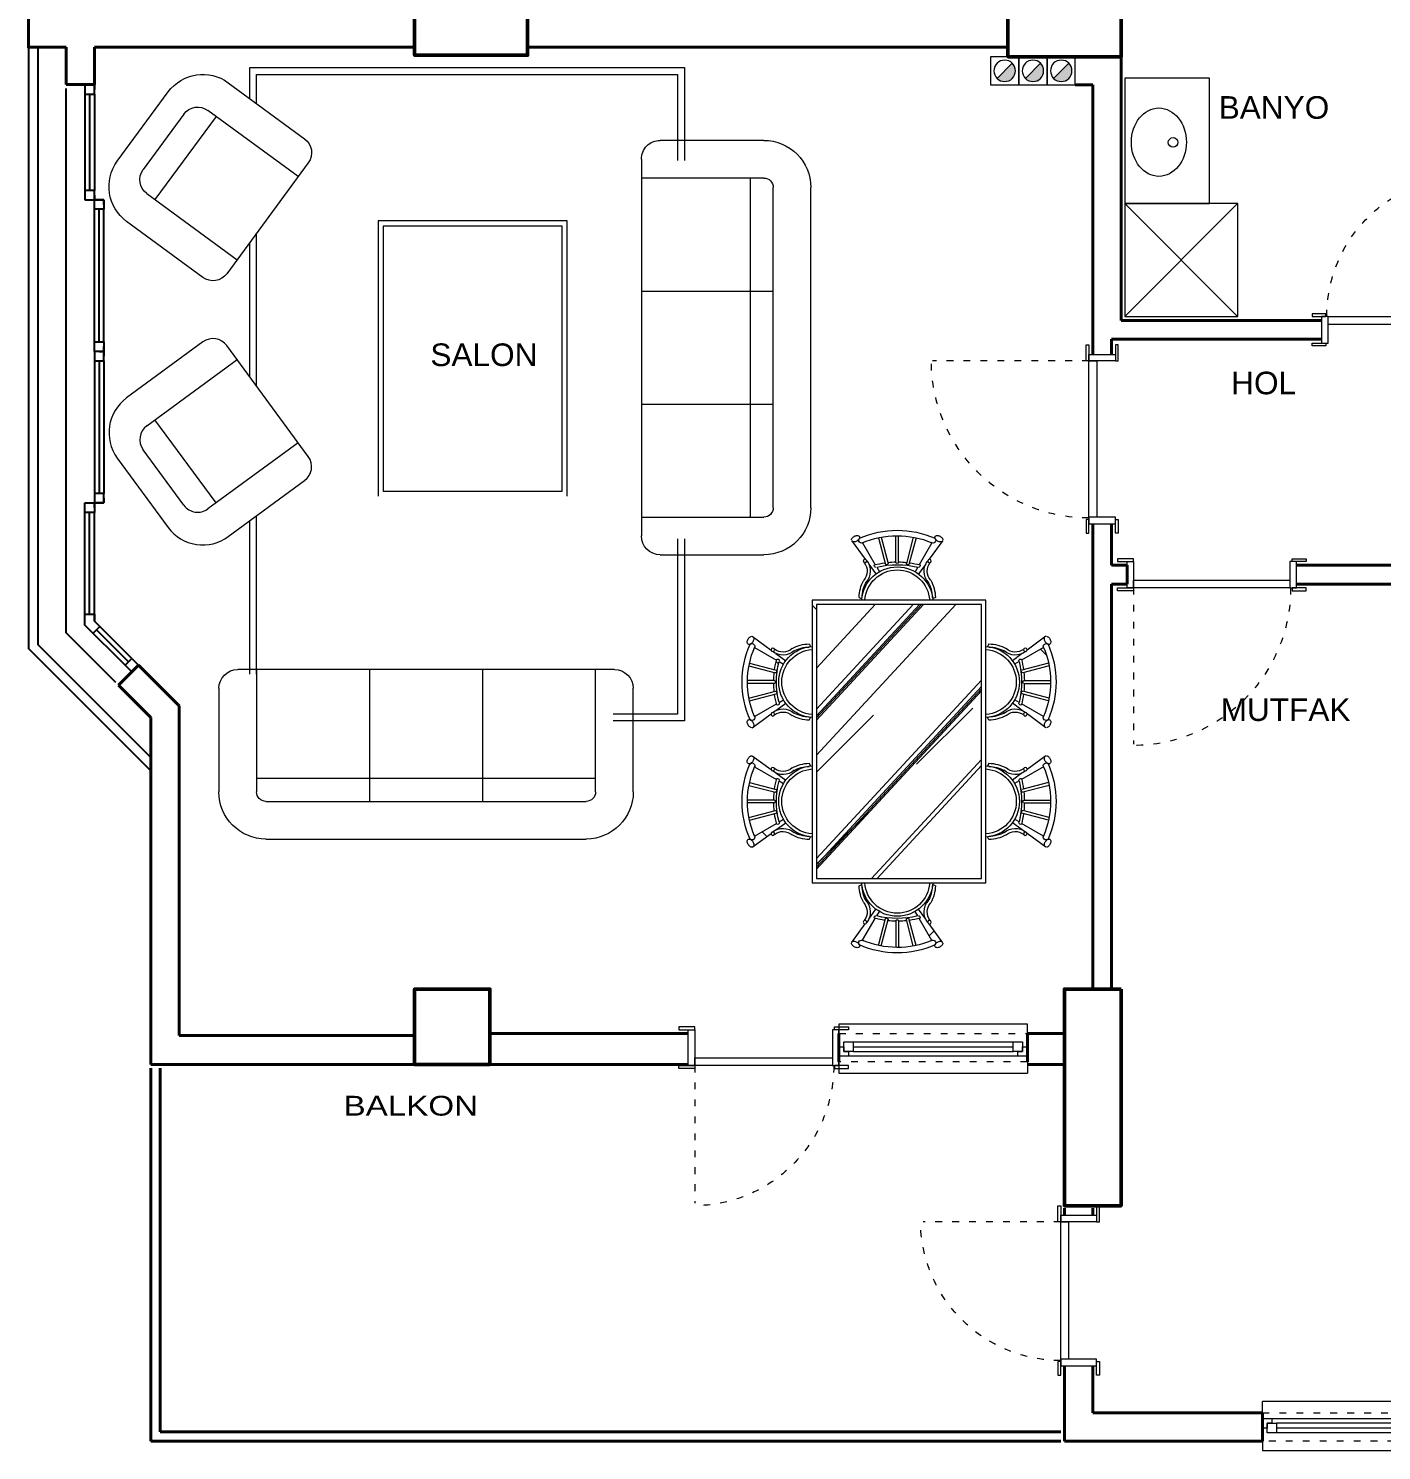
# Model space of a CAD drawing. Header units: millimetres. Extents: x 23 to 3134, y 30 to 1541.
# Drawn here: x 23 to 741, y 30 to 785 of the extents above; entities that cross this region are included whole.
import ezdxf

# ---------------------------------------------------------------- set-up
doc = ezdxf.new("R2010")
doc.units = ezdxf.units.MM
doc.linetypes.add('ACAD_ISO03W100', pattern=[30, 12, -18])
for name, color, linetype, lineweight in [('duvar_40', 255, 'Continuous', 40), ('forniture', 250, 'Continuous', 9), ('gri', 252, 'Continuous', 25), ('KAPI-PEN', 155, 'Continuous', 18), ('M_ÖLÇÜ_İÇ', 46, 'Continuous', 18), ('TABLE4', 3, 'Continuous', 50), ('TEF', 253, 'Continuous', 18), ('yazı', 253, 'Continuous', 20)]:
    doc.layers.add(name, color=color, linetype=linetype, lineweight=lineweight)
doc.layers.add('FİTİL', color=1, linetype='Continuous')
doc.layers.add('PENCERE', color=1, linetype='Continuous')
doc.styles.add('MAHAL', font='Arial')

# ---------------------------------------------------------------- blocks, each defined once
blk = doc.blocks.new('b6')
at = {"layer": 'PENCERE', "color": 134, "linetype": 'Continuous'}
for p, q in [((42.846659, 463.680813), (42.846659, 752.688252)), ((52.846659, 754.688252), (52.846659, 749.688252)), ((57.846659, 754.688252), (52.846659, 754.688252)), ((52.846659, 749.688252), (57.846659, 749.688252)), ((52.846659, 749.688252), (52.846659, 698.592168)), ((55.346659, 749.688252), (55.346659, 698.592168)), ((57.846659, 754.688252), (57.846659, 752.188252)), ((57.846659, 749.688252), (57.846659, 754.688252)), ((57.846659, 749.688252), (57.846659, 698.592168)), ((57.846659, 698.592168), (52.846659, 698.592168)), ((52.846659, 698.592168), (52.846659, 693.592168)), ((57.846659, 693.592168), (57.846659, 698.592168)), ((57.846659, 696.092168), (57.846659, 693.592168)), ((52.846659, 693.592168), (57.846659, 693.592168)), ((57.846659, 688.592168), (57.846659, 693.592168)), ((57.846659, 693.592168), (62.846659, 693.592168)), ((62.846659, 693.592168), (57.846659, 693.592168)), ((57.846659, 618.117143), (57.846659, 688.592168)), ((62.846659, 688.592168), (57.846659, 688.592168)), ((60.346659, 693.592168), (62.846659, 693.592168)), ((60.346659, 618.117143), (60.346659, 688.592168)), ((62.846659, 691.092168), (62.846659, 693.592168)), ((62.846659, 693.592168), (62.846659, 688.592168)), ((62.846659, 618.117143), (62.846659, 688.592168)), ((57.846659, 613.117143), (57.846659, 618.117143)), ((57.846659, 618.117143), (62.846659, 618.117143)), ((62.846659, 613.117143), (57.846659, 613.117143)), ((57.846659, 613.117143), (57.846659, 608.117143)), ((62.846659, 613.117143), (57.846659, 613.117143)), ((60.346659, 613.117143), (62.846659, 613.117143)), ((60.346659, 613.117143), (62.846659, 613.117143)), ((62.846659, 618.117143), (62.846659, 613.117143)), ((62.846659, 613.117143), (62.846659, 615.617143)), ((62.846659, 613.117143), (62.846659, 610.617143)), ((62.846659, 608.117143), (62.846659, 613.117143)), ((57.846659, 608.117143), (62.846659, 608.117143)), ((57.846659, 608.117143), (57.846659, 537.642118)), ((60.346659, 608.117143), (60.346659, 537.642118)), ((62.846659, 608.117143), (62.846659, 537.642118)), ((62.846659, 537.642118), (57.846659, 537.642118)), ((57.846659, 537.642118), (57.846659, 532.642118)), ((62.846659, 532.642118), (62.846659, 537.642118)), ((52.846659, 527.642118), (52.846659, 532.642118)), ((52.846659, 532.642118), (57.846659, 532.642118)), ((52.846659, 532.642118), (57.846659, 532.642118)), ((57.846659, 530.142118), (57.846659, 532.642118)), ((57.846659, 532.642118), (57.846659, 527.642118)), ((57.846659, 532.642118), (62.846659, 532.642118)), ((62.846659, 532.642118), (57.846659, 532.642118)), ((60.346659, 532.642118), (62.846659, 532.642118)), ((62.846659, 535.142118), (62.846659, 532.642118)), ((52.846659, 467.822949), (52.846659, 527.642118)), ((57.846659, 527.642118), (52.846659, 527.642118)), ((55.346659, 473.646024), (55.346659, 527.642118)), ((57.846659, 469.894017), (57.846659, 527.642118)), ((52.846659, 469.894017), (52.846659, 473.646024)), ((52.846659, 473.646024), (57.846659, 473.646024)), ((52.846659, 469.894017), (52.846659, 473.646024)), ((52.846659, 473.646024), (57.846659, 473.646024)), ((57.846659, 473.646024), (57.846659, 469.894017)), ((57.846659, 473.646024), (57.846659, 469.894017)), ((77.754204, 449.986471), (57.846659, 469.894017)), ((69.268923, 437.258549), (42.846659, 463.680813)), ((74.21867, 446.450938), (52.846659, 467.822949)), ((60.761342, 466.979334), (57.225808, 463.4438)), ((75.986437, 448.218705), (58.993575, 465.211567)), ((74.21867, 446.450938), (77.754204, 449.986471)), ((74.21867, 446.450938), (77.754204, 449.986471)), ((77.754204, 442.915404), (74.21867, 446.450938)), ((77.754204, 449.986471), (81.289738, 446.450938)), ((77.754204, 449.986471), (81.289738, 446.450938)), ((81.289738, 446.450938), (77.754204, 442.915404)), ((81.289738, 446.450938), (79.521971, 448.218705)), ((81.289738, 446.450938), (79.521971, 448.218705))]:
    blk.add_line(p, q, dxfattribs=at)
at = {"layer": 'PENCERE', "color": 134, "linetype": 'Continuous', "flags": 128}
for points in [[(22.846659, 774.552611), (22.846659, 455.396542), (87.846659, 390.396542)], [(27.846659, 774.552611), (27.846659, 457.46761), (87.846659, 397.46761)]]:
    blk.add_lwpolyline(points, dxfattribs=at)
blk = doc.blocks.new('87689')
at = {"layer": 'TEF'}
for p, q in [((-21.213224, 21.274266), (38.614619, -38.725734)), ((38.614619, 21.274266), (-21.213224, -38.725734))]:
    blk.add_line(p, q, dxfattribs=at)
at = {"layer": 'TEF', "flags": 128}
blk.add_lwpolyline([(38.614619, -38.725734), (-21.385381, -38.725734), (-21.385381, 21.274266), (38.614619, 21.274266)], close=True, dxfattribs=at)
blk = doc.blocks.new('*U14')
at = {"layer": 'duvar_40', "ltscale": 0.2}
for p, q in [((0, 15), (0, 0)), ((100, 15), (100, 0)), ((0, 0), (0, 0))]:
    blk.add_line(p, q, dxfattribs=at)
at = {"layer": 'PENCERE', "color": 134, "linetype": 'Continuous', "lineweight": 18}
for p, q in [((0, 15), (0, 21.00857)), ((0, 21.00857), (100, 21.00857)), ((100, 15), (100, 21.00857)), ((5, 11.970625), (0, 11.970625)), ((2.5, 6.970625), (2.5, 9.470625)), ((2.5, 9.470625), (5, 9.470625)), ((7.5, 9.470625), (2.5, 9.470625)), ((2.5, 9.470625), (2.5, 4.470625)), ((5, 9.470625), (5, 11.970625)), ((95, 11.970625), (5, 11.970625)), ((7.5, 4.470625), (7.5, 9.470625)), ((7.5, 9.470625), (92.5, 9.470625)), ((97.5, 9.470625), (92.5, 9.470625)), ((92.5, 9.470625), (92.5, 4.470625)), ((100, 11.970625), (95, 11.970625)), ((95, 11.970625), (95, 9.470625)), ((95, 9.470625), (97.5, 9.470625)), ((97.5, 9.470625), (97.5, 6.970625)), ((97.5, 4.470625), (97.5, 9.470625)), ((0, 6.970625), (2.5, 6.970625)), ((0, -5), (0, 0)), ((2.5, 4.470625), (7.5, 4.470625)), ((7.5, 6.970625), (92.5, 6.970625)), ((7.5, 4.470625), (92.5, 4.470625)), ((92.5, 4.470625), (97.5, 4.470625)), ((97.5, 6.970625), (100, 6.970625)), ((100, 0), (100, -5)), ((100, -5), (0, -5))]:
    blk.add_line(p, q, dxfattribs=at)
at = {"layer": 'PENCERE', "color": 134, "linetype": 'ACAD_ISO03W100', "lineweight": 18, "ltscale": 0.3}
for p, q in [((100, 15), (0, 15)), ((0, 0), (100, 0))]:
    blk.add_line(p, q, dxfattribs=at)
blk = doc.blocks.new('*U13')
at = {"layer": 'duvar_40', "ltscale": 0.2}
for p, q in [((0, 15), (0, 0)), ((160, 15), (160, 0)), ((0, 0), (0, 0))]:
    blk.add_line(p, q, dxfattribs=at)
at = {"layer": 'PENCERE', "color": 134, "linetype": 'Continuous', "lineweight": 18}
for p, q in [((0, 15), (0, 21.00857)), ((0, 21.00857), (160, 21.00857)), ((160, 15), (160, 21.00857)), ((5, 11.970625), (0, 11.970625)), ((2.5, 6.970625), (2.5, 9.470625)), ((2.5, 9.470625), (5, 9.470625)), ((7.5, 9.470625), (2.5, 9.470625)), ((2.5, 9.470625), (2.5, 4.470625)), ((5, 9.470625), (5, 11.970625)), ((155, 11.970625), (5, 11.970625)), ((7.5, 4.470625), (7.5, 9.470625)), ((7.5, 9.470625), (152.5, 9.470625)), ((157.5, 9.470625), (152.5, 9.470625)), ((152.5, 9.470625), (152.5, 4.470625)), ((160, 11.970625), (155, 11.970625)), ((155, 11.970625), (155, 9.470625)), ((155, 9.470625), (157.5, 9.470625)), ((157.5, 9.470625), (157.5, 6.970625)), ((157.5, 4.470625), (157.5, 9.470625)), ((0, 6.970625), (2.5, 6.970625)), ((0, -5), (0, 0)), ((2.5, 4.470625), (7.5, 4.470625)), ((7.5, 6.970625), (152.5, 6.970625)), ((7.5, 4.470625), (152.5, 4.470625)), ((152.5, 4.470625), (157.5, 4.470625)), ((157.5, 6.970625), (160, 6.970625)), ((160, 0), (160, -5)), ((160, -5), (0, -5))]:
    blk.add_line(p, q, dxfattribs=at)
at = {"layer": 'PENCERE', "color": 134, "linetype": 'ACAD_ISO03W100', "lineweight": 18, "ltscale": 0.3}
for p, q in [((160, 15), (0, 15)), ((0, 0), (160, 0))]:
    blk.add_line(p, q, dxfattribs=at)
blk = doc.blocks.new('*U11')
at = {"linetype": 'ACAD_ISO03W100', "ltscale": 0.3}
blk.add_line((0, 0), (0.000003, 72.999973), dxfattribs=at)
at = {"flags": 128}
for points in [[(-8.500012, 0), (0, 0), (0, 1.500006), (-8.500012, 1.500006)], [(0, 0), (-3.500013, 0), (-3.500014, -13.999996), (-0.000001, -13.999996)], [(0, -4.100016), (72.999973, -4.100019), (72.999973, -0.000004), (0, 0)], [(81.499989, -0.000004), (74.199978, -0.000004), (74.199978, 1.500002), (81.499989, 1.500002)], [(72.999973, -0.000004), (76.499987, -0.000004), (76.499989, -14.000004), (72.999972, -14)], [(-8.500013, -13.999996), (-0.000001, -13.999996), (-0.000001, -15.500002), (-8.500013, -15.500002)], [(81.499988, -14), (74.199977, -14), (74.199977, -15.500006), (81.499988, -15.500006)]]:
    blk.add_lwpolyline(points, close=True, dxfattribs=at)
at = {"linetype": 'ACAD_ISO03W100', "ltscale": 0.3}
blk.add_arc((-0.700003, 0), 74.399979, 0, 90, dxfattribs=at)
blk = doc.blocks.new('*U6')
at = {"linetype": 'ACAD_ISO03W100', "ltscale": 0.3}
blk.add_line((0, 0), (0.000002, 82.999973), dxfattribs=at)
at = {"flags": 128}
for points in [[(-8.500012, 0), (0, 0), (0, 1.500006), (-8.500012, 1.500006)], [(0, 0), (-3.500013, 0), (-3.500014, -13.999996), (-0.000001, -13.999996)], [(0, -4.100016), (82.999973, -4.100017), (82.999973, -0.000002), (0, 0)], [(91.499989, -0.000002), (84.199978, -0.000002), (84.199978, 1.500004), (91.499989, 1.500004)], [(82.999973, -0.000002), (86.499987, -0.000002), (86.499989, -14.000002), (82.999972, -13.999998)], [(-8.500013, -13.999996), (-0.000001, -13.999996), (-0.000001, -15.500002), (-8.500013, -15.500002)], [(91.499988, -13.999998), (84.199977, -13.999998), (84.199977, -15.500004), (91.499988, -15.500004)]]:
    blk.add_lwpolyline(points, close=True, dxfattribs=at)
at = {"linetype": 'ACAD_ISO03W100', "ltscale": 0.3}
blk.add_arc((-0.350001, 0), 83.699976, 0, 90, dxfattribs=at)
blk = doc.blocks.new('*U8')
at = {"linetype": 'ACAD_ISO03W100', "ltscale": 0.3}
blk.add_line((0, 0), (0.000003, 72.999973), dxfattribs=at)
at = {"flags": 128}
for points in [[(-8.500012, 0), (0, 0), (0, 1.500006), (-8.500012, 1.500006)], [(0, 0), (-3.500013, 0), (-3.500015, -18.999999), (-0.000001, -18.999999)], [(0, -4.100016), (72.999973, -4.100019), (72.999973, -0.000004), (0, 0)], [(81.499989, -0.000004), (74.199978, -0.000004), (74.199978, 1.500002), (81.499989, 1.500002)], [(72.999973, -0.000004), (76.499987, -0.000004), (76.499989, -19.000007), (72.999972, -19.000003)], [(-8.500014, -18.999999), (-0.000001, -18.999999), (-0.000001, -20.500005), (-8.500014, -20.500005)], [(81.499988, -19.000003), (74.199977, -19.000003), (74.199977, -20.500009), (81.499988, -20.500009)]]:
    blk.add_lwpolyline(points, close=True, dxfattribs=at)
at = {"linetype": 'ACAD_ISO03W100', "ltscale": 0.3}
blk.add_arc((-0.700003, 0), 74.399979, 0, 90, dxfattribs=at)
blk = doc.blocks.new('baca')
at = {"layer": 'gri'}
blk.add_hatch(color=256, dxfattribs=at).paths.add_polyline_path([(-4.01, 4.01), (4.01, -4.01), (4.59, -3.34), (5.06, -2.58), (5.4, -1.75), (5.61, -0.89), (5.68, 0), (5.61, 0.89), (5.4, 1.75), (5.06, 2.58), (4.59, 3.34), (4.01, 4.01), (3.34, 4.59), (2.58, 5.06), (1.75, 5.4), (0.89, 5.61), (0, 5.68), (-0.89, 5.61), (-1.75, 5.4), (-2.58, 5.06), (-3.34, 4.59)])
at = {"layer": 'TEF'}
blk.add_line((4.01, -4.01), (-4.01, 4.01), dxfattribs=at)
at = {"layer": 'TEF', "flags": 128}
blk.add_lwpolyline([(-7.5, 7.5), (7.5, 7.5), (7.5, -7.5), (-7.5, -7.5)], close=True, dxfattribs=at)
at = {"layer": 'TEF'}
blk.add_circle((0, 0), 5.68, dxfattribs=at)
blk = doc.blocks.new('BT567')
at = {"layer": 'forniture'}
for p, q in [((-62.902457, 85.089326), (-55.59539, 75.04553)), ((-57.004323, 83.76947), (-50.281483, 72.15729)), ((-48.619648, 86.479991), (-44.890595, 72.259027)), ((-47.165702, 86.771866), (-43.497136, 72.781574)), ((-39.379575, 73.221161), (-39.379575, 87.545563)), ((-37.899144, 73.221161), (-37.899144, 87.545563)), ((-30.113016, 86.771866), (-33.781582, 72.781574)), ((-28.65907, 86.479991), (-32.388123, 72.259027)), ((-20.252503, 83.807283), (-26.997236, 72.15729)), ((-14.376261, 85.089326), (-21.683328, 75.04553)), ((-18.658989, 86.559716), (-18.799868, 86.31638)), ((0.498664, 85.089326), (7.80573, 75.04553)), ((6.396797, 83.76947), (13.119638, 72.15729)), ((14.781473, 86.479991), (18.510526, 72.259027)), ((16.235419, 86.771866), (19.903984, 72.781574)), ((24.021546, 73.221161), (24.021546, 87.545563)), ((25.501977, 73.221161), (25.501977, 87.545563)), ((33.288105, 86.771866), (29.619539, 72.781574)), ((34.742051, 86.479991), (31.012998, 72.259027)), ((43.148618, 83.807283), (36.403885, 72.15729)), ((49.02486, 85.089326), (41.717793, 75.04553)), ((44.742132, 86.559716), (44.601253, 86.31638)), ((40.854195, 79.844189), (43.374987, 77.323397)), ((-53.755491, 72.516529), (-49.928778, 67.256591)), ((-49.549073, 72.340364), (-48.314607, 71.105899)), ((-49.510494, 70.825582), (-48.130235, 68.441498)), ((-27.768225, 70.825582), (-29.148483, 68.441498)), ((-23.523228, 72.516529), (-27.34994, 67.256591)), ((9.64563, 72.516529), (13.472343, 67.256591)), ((13.890627, 70.825582), (15.270886, 68.441498)), ((30.299373, 72.053995), (30.08715, 71.841772)), ((31.40646, 73.161082), (31.193763, 72.948384)), ((35.632896, 70.825582), (34.252637, 68.441498)), ((39.877893, 72.516529), (36.051181, 67.256591)), ((-82.0187, -39.053104), (-82.0187, 53.254589)), ((-82.0187, 53.254589), (67.9813, 53.254589)), ((-79.416844, 53.254589), (-77.109152, 50.946896)), ((-58.87211, 54.796512), (-57.447348, 54.102397)), ((-18.406609, 54.796512), (-19.83137, 54.102397)), ((4.529011, 54.796512), (5.953773, 54.102397)), ((44.994512, 54.796512), (43.569751, 54.102397)), ((67.9813, 53.254589), (67.9813, -39.053104)), ((0.253288, 50.946896), (-79.711008, -23.108801)), ((-18.420225, 50.946896), (-79.711008, -5.815083)), ((-19.574071, 50.946896), (-79.711008, -4.746495)), ((-24.189455, 50.946896), (-79.711008, -0.472143)), ((-20.727917, 50.946896), (-79.711008, -3.677907)), ((-45.987949, 50.946896), (-79.711008, 19.715649)), ((-79.711008, -36.745411), (-79.711008, 50.946896)), ((-79.711008, 50.946896), (65.673608, 50.946896)), ((55.011738, 50.946896), (-39.677175, -36.745411)), ((58.473277, 50.946896), (-36.215637, -36.745411)), ((59.627123, 50.946896), (-35.061791, -36.745411)), ((60.780969, 50.946896), (-33.907945, -36.745411)), ((9.192275, 50.946896), (-21.027854, 20.726768)), ((58.145821, 50.946896), (30.442894, 23.243969)), ((65.673608, 50.946896), (65.673608, -36.745411)), ((-113.853437, 32.337642), (-103.809641, 25.030575)), ((99.816038, 32.337642), (89.772242, 25.030575)), ((-112.533581, 26.439508), (-100.921401, 19.716667)), ((-101.280641, 23.190676), (-96.020703, 19.363963)), ((-83.560623, 28.307295), (-82.866509, 26.882533)), ((69.523223, 28.307295), (68.829109, 26.882533)), ((87.243241, 23.190676), (81.983303, 19.363963)), ((98.496181, 26.439508), (86.884001, 19.716667)), ((-115.535978, 16.600887), (-101.545685, 12.932321)), ((-115.244102, 18.054833), (-101.023138, 14.32578)), ((-99.589693, 18.945679), (-97.20561, 17.56542)), ((65.673608, 21.697591), (2.567681, -36.745411)), ((65.673608, 18.78902), (5.708314, -36.745411)), ((85.552293, 18.945679), (83.16821, 17.56542)), ((101.206702, 18.054833), (86.985738, 14.32578)), ((101.498578, 16.600887), (87.508286, 12.932321)), ((-101.985272, 8.814759), (-116.309674, 8.814759)), ((87.947872, 8.814759), (102.272274, 8.814759)), ((-101.985272, 7.334329), (-116.309674, 7.334329)), ((-115.535978, -0.451799), (-101.545685, 3.216767)), ((-115.244102, -1.905745), (-101.023138, 1.823308)), ((101.206702, -1.905745), (86.985738, 1.823308)), ((101.498578, -0.451799), (87.508286, 3.216767)), ((87.947872, 7.334329), (102.272274, 7.334329)), ((-112.571394, -10.312312), (-100.921401, -3.567579)), ((-101.280641, -7.041587), (-96.020703, -3.214875)), ((-99.589693, -2.79659), (-97.20561, -1.416332)), ((5.023257, -2.175667), (-24.812251, -32.011175)), ((87.243241, -7.041587), (81.983303, -3.214875)), ((85.552293, -2.79659), (83.16821, -1.416332)), ((98.533994, -10.312312), (86.884001, -3.567579)), ((-115.323827, -11.905826), (-115.080491, -11.764947)), ((-113.853437, -16.188554), (-103.809641, -8.881487)), ((-83.560623, -12.158206), (-82.866509, -10.733445)), ((69.523223, -12.158206), (68.829109, -10.733445)), ((99.816038, -16.188554), (89.772242, -8.881487)), ((96.165145, -8.940873), (93.507242, -11.598776)), ((101.286427, -11.905826), (101.043091, -11.764947)), ((65.673608, -36.745411), (-79.711008, -36.745411)), ((67.9813, -39.053104), (-82.0187, -39.053104)), ((-58.87211, -40.595027), (-57.447348, -39.900912)), ((-18.406609, -40.595027), (-19.83137, -39.900912)), ((4.529011, -40.595027), (5.953773, -39.900912)), ((44.994512, -40.595027), (43.569751, -39.900912)), ((-57.004323, -69.567984), (-50.281483, -57.955805)), ((-53.755491, -58.315044), (-49.928778, -53.055106)), ((-49.510494, -56.624096), (-48.130235, -54.240013)), ((-48.619648, -72.278506), (-44.890595, -58.057542)), ((-47.165702, -72.570381), (-43.497136, -58.580089)), ((-39.379575, -59.019676), (-39.379575, -73.344078)), ((-37.899144, -59.019676), (-37.899144, -73.344078)), ((-30.113016, -72.570381), (-33.781582, -58.580089)), ((-28.65907, -72.278506), (-32.388123, -58.057542)), ((-27.768225, -56.624096), (-29.148483, -54.240013)), ((-23.523228, -58.315044), (-27.34994, -53.055106)), ((-20.252503, -69.605797), (-26.997236, -57.955805)), ((6.396797, -69.567984), (13.119638, -57.955805)), ((9.64563, -58.315044), (13.472343, -53.055106)), ((13.890627, -56.624096), (15.270886, -54.240013)), ((14.781473, -72.278506), (18.510526, -58.057542)), ((16.235419, -72.570381), (19.903984, -58.580089)), ((24.021546, -59.019676), (24.021546, -73.344078)), ((25.501977, -59.019676), (25.501977, -73.344078)), ((33.288105, -72.570381), (29.619539, -58.580089)), ((34.742051, -72.278506), (31.012998, -58.057542)), ((35.632896, -56.624096), (34.252637, -54.240013)), ((39.877893, -58.315044), (36.051181, -53.055106)), ((43.148618, -69.605797), (36.403885, -57.955805)), ((-62.902457, -70.887841), (-55.59539, -60.844045)), ((-14.376261, -70.887841), (-21.683328, -60.844045)), ((0.498664, -70.887841), (7.80573, -60.844045)), ((49.02486, -70.887841), (41.717793, -60.844045)), ((-56.086572, -67.982776), (-52.950146, -71.119202)), ((-18.658989, -72.35823), (-18.799868, -72.114894)), ((44.742132, -72.35823), (44.601253, -72.114894))]:
    blk.add_line(p, q, dxfattribs=at)
for centre in [(-55.746559, 74.120045), (-21.532159, 74.120045), (7.654562, 74.120045), (41.868962, 74.120045), (-102.884156, 25.181744), (88.846756, 25.181744), (-102.884156, -9.032656), (88.846756, -9.032656), (-55.746559, -59.918559), (-21.532159, -59.918559), (7.654562, -59.918559), (41.868962, -59.918559)]:
    blk.add_circle(centre, 0.93775, dxfattribs=at)
for centre, radius, start, end in [((-61.14806, 85.158166), 1.771742, 149.841121, 174.104765), ((-60.357606, 84.69887), 2.685947, 133.645329, 149.841121), ((-61.654476, 86.015177), 1.771742, 247.053689, 271.317333), ((-59.46053, 83.758339), 3.985695, 120.579227, 133.645329), ((-61.675493, 86.92914), 2.685947, 271.317333, 287.513125), ((-59.46053, 83.758339), 3.985695, 107.513125, 120.579227), ((-62.066619, 88.168643), 3.985695, 287.513125, 300.579227), ((-59.851656, 84.997841), 2.685947, 91.317333, 107.513125), ((-62.066619, 88.168643), 3.985695, 300.579227, 313.645329), ((-59.872673, 85.911804), 1.771742, 67.053689, 91.317333), ((-61.169543, 87.228111), 2.685947, 313.645329, 329.841121), ((-59.546249, 86.682819), 0.934474, 30.579227, 67.053689), ((-57.561049, 85.151204), 1.489676, 137.670795, 309.986821), ((-60.379089, 86.768815), 1.771742, 329.841121, 354.104765), ((-59.546249, 86.682819), 0.934474, 354.104765, 30.579227), ((-38.639359, 40.531529), 49.898477, 66.302928, 113.697072), ((-38.639359, 40.531529), 47.019861, 66.980496, 113.409622), ((-19.717669, 85.151204), 1.489676, 230.013179, 42.329205), ((-17.732469, 86.682819), 0.934474, 149.420773, 185.895235), ((-16.89963, 86.768815), 1.771742, 185.895235, 210.158879), ((-17.732469, 86.682819), 0.934474, 112.946311, 149.420773), ((-16.109176, 87.228111), 2.685947, 210.158879, 226.354671), ((-17.406045, 85.911804), 1.771742, 88.682667, 112.946311), ((-15.212099, 88.168643), 3.985695, 226.354671, 239.420773), ((-17.427062, 84.997841), 2.685947, 72.486875, 88.682667), ((-15.212099, 88.168643), 3.985695, 239.420773, 252.486875), ((-17.818188, 83.758339), 3.985695, 59.420773, 72.486875), ((-15.603225, 86.92914), 2.685947, 252.486875, 268.682667), ((-17.818188, 83.758339), 3.985695, 46.354671, 59.420773), ((-15.624243, 86.015177), 1.771742, 268.682667, 292.946311), ((-16.921112, 84.69887), 2.685947, 30.158879, 46.354671), ((-16.130658, 85.158166), 1.771742, 5.895235, 30.158879), ((2.25306, 85.158166), 1.771742, 149.841121, 174.104765), ((3.043515, 84.69887), 2.685947, 133.645329, 149.841121), ((1.746645, 86.015177), 1.771742, 247.053689, 271.317333), ((3.940591, 83.758339), 3.985695, 120.579227, 133.645329), ((1.725628, 86.92914), 2.685947, 271.317333, 287.513125), ((3.940591, 83.758339), 3.985695, 107.513125, 120.579227), ((1.334502, 88.168643), 3.985695, 287.513125, 300.579227), ((3.549465, 84.997841), 2.685947, 91.317333, 107.513125), ((1.334502, 88.168643), 3.985695, 300.579227, 313.645329), ((3.528448, 85.911804), 1.771742, 67.053689, 91.317333), ((2.231578, 87.228111), 2.685947, 313.645329, 329.841121), ((3.854872, 86.682819), 0.934474, 30.579227, 67.053689), ((5.840071, 85.151204), 1.489676, 137.670795, 309.986821), ((3.022032, 86.768815), 1.771742, 329.841121, 354.104765), ((3.854872, 86.682819), 0.934474, 354.104765, 30.579227), ((24.761762, 40.531529), 49.898477, 66.302928, 113.697072), ((24.761762, 40.531529), 47.019861, 66.980496, 113.409622), ((43.683452, 85.151204), 1.489676, 230.013179, 42.329205), ((45.668652, 86.682819), 0.934474, 149.420773, 185.895235), ((46.501491, 86.768815), 1.771742, 185.895235, 210.158879), ((45.668652, 86.682819), 0.934474, 112.946311, 149.420773), ((47.291945, 87.228111), 2.685947, 210.158879, 226.354671), ((45.995076, 85.911804), 1.771742, 88.682667, 112.946311), ((48.189021, 88.168643), 3.985695, 226.354671, 239.420773), ((45.974059, 84.997841), 2.685947, 72.486875, 88.682667), ((48.189021, 88.168643), 3.985695, 239.420773, 252.486875), ((45.582933, 83.758339), 3.985695, 59.420773, 72.486875), ((47.797896, 86.92914), 2.685947, 252.486875, 268.682667), ((45.582933, 83.758339), 3.985695, 46.354671, 59.420773), ((47.776878, 86.015177), 1.771742, 268.682667, 292.946311), ((46.480009, 84.69887), 2.685947, 30.158879, 46.354671), ((47.270463, 85.158166), 1.771742, 5.895235, 30.158879), ((-38.639359, 52.078075), 18.916615, 3.565796, 176.434204), ((-61.868777, 68.757478), 7.296882, 318.490601, 38.143615), ((-38.639359, 52.078075), 17.271692, 3.905899, 176.094101), ((-61.868777, 68.757478), 8.941805, 318.490601, 37.963449), ((-49.989328, 71.611537), 0.867492, 150.827464, 275.440332), ((-38.639359, 27.138293), 46.499991, 98.027235, 105.092302), ((-38.639359, 27.138293), 45.01956, 76.02634, 103.97366), ((-44.327147, 72.875717), 0.835332, 227.583112, 0.729513), ((-38.639359, 27.138293), 46.499991, 90.912108, 96.186909), ((-38.639359, 73.705504), 0.884594, 213.197807, 326.802193), ((-38.639359, 27.138293), 46.499991, 83.813091, 89.087892), ((-32.951571, 72.875717), 0.835332, 179.270487, 312.416888), ((-38.639359, 27.138293), 46.499991, 74.907698, 81.972765), ((-27.28939, 71.611537), 0.867492, 264.559668, 29.172536), ((-15.409942, 68.757478), 8.941805, 142.036551, 221.509399), ((-15.409942, 68.757478), 7.296882, 141.856385, 221.509399), ((24.761762, 52.078075), 18.916615, 3.565796, 176.434204), ((1.532344, 68.757478), 7.296882, 318.490601, 38.143615), ((24.761762, 52.078075), 17.271692, 3.905899, 176.094101), ((1.532344, 68.757478), 8.941805, 318.490601, 37.963449), ((13.411793, 71.611537), 0.867492, 150.827464, 275.440332), ((24.761762, 27.138293), 46.499991, 98.027235, 105.092302), ((24.761762, 27.138293), 45.01956, 76.02634, 103.97366), ((19.073974, 72.875717), 0.835332, 227.583112, 0.729513), ((24.761762, 27.138293), 46.499991, 90.912108, 96.186909), ((24.761762, 73.705504), 0.884594, 213.197807, 326.802193), ((24.761762, 27.138293), 46.499991, 83.813091, 89.087892), ((30.449549, 72.875717), 0.835332, 179.270487, 312.416888), ((24.761762, 27.138293), 46.499991, 74.907698, 81.972765), ((36.111731, 71.611537), 0.867492, 264.559668, 29.172536), ((47.991179, 68.757478), 8.941805, 142.036551, 221.509399), ((47.991179, 68.757478), 7.296882, 141.856385, 221.509399), ((-40.031019, 54.597658), 18.84214, 150.340733, 179.395307), ((-40.031019, 54.597658), 17.197217, 150.340733, 179.395307), ((-37.247699, 54.597658), 17.197217, 0.604693, 29.659267), ((-37.247699, 54.597658), 18.84214, 0.604693, 29.659267), ((23.370102, 54.597658), 18.84214, 150.340733, 179.395307), ((23.370102, 54.597658), 17.197217, 150.340733, 179.395307), ((26.153422, 54.597658), 17.197217, 0.604693, 29.659267), ((26.153422, 54.597658), 18.84214, 0.604693, 29.659267), ((-112.52245, 28.895715), 3.985695, 149.420773, 162.486875), ((-112.52245, 28.895715), 3.985695, 136.354671, 149.420773), ((-113.462982, 29.792791), 2.685947, 120.158879, 136.354671), ((-113.922278, 30.583245), 1.771742, 95.895235, 120.158879), ((-116.932754, 31.501804), 3.985695, 329.420773, 342.486875), ((-114.779288, 31.089661), 1.771742, 358.682667, 22.946312), ((-115.693251, 31.110678), 2.685947, 342.486875, 358.682667), ((100.741888, 31.089661), 1.771742, 157.053688, 181.317333), ((101.655852, 31.110678), 2.685947, 181.317333, 197.513125), ((102.895354, 31.501804), 3.985695, 197.513125, 210.579227), ((99.884878, 30.583245), 1.771742, 59.841121, 84.104765), ((99.425582, 29.792791), 2.685947, 43.645329, 59.841121), ((98.48505, 28.895715), 3.985695, 30.579227, 43.645329), ((98.48505, 28.895715), 3.985695, 17.513125, 30.579227), ((-69.29564, 8.074544), 49.898477, 156.302928, 203.697072), ((-114.675915, 29.307858), 1.771742, 178.682667, 202.946312), ((-113.761952, 29.286841), 2.685947, 162.486875, 178.682667), ((-69.29564, 8.074544), 47.019861, 156.590378, 203.019504), ((-115.44693, 28.981434), 0.934474, 202.946312, 239.420773), ((-115.44693, 28.981434), 0.934474, 239.420773, 275.895235), ((-115.532926, 29.814274), 1.771742, 275.895235, 300.158879), ((-113.915315, 26.996234), 1.489676, 320.013179, 132.329205), ((-115.992222, 30.604728), 2.685947, 300.158879, 316.354671), ((-116.932754, 31.501804), 3.985695, 316.354671, 329.420773), ((-97.521589, 31.303961), 8.941805, 232.036551, 311.509399), ((-97.521589, 31.303961), 7.296882, 231.856385, 311.509399), ((-80.842186, 8.074544), 18.916615, 93.565796, 266.434204), ((-80.842186, 8.074544), 17.271692, 93.9059, 266.0941), ((-83.361769, 9.466204), 18.84214, 90.604693, 119.659267), ((-83.361769, 9.466204), 17.197217, 90.604693, 119.659267), ((66.804787, 8.074544), 18.916615, 273.565796, 86.434204), ((66.804787, 8.074544), 17.271692, 273.9059, 86.0941), ((69.324369, 9.466204), 17.197217, 60.340733, 89.395307), ((69.324369, 9.466204), 18.84214, 60.340733, 89.395307), ((83.484189, 31.303961), 8.941805, 228.490601, 307.963449), ((83.484189, 31.303961), 7.296882, 228.490601, 308.143615), ((99.877916, 26.996234), 1.489676, 47.670795, 219.986821), ((55.25824, 8.074544), 47.019861, 336.980496, 23.409622), ((102.895354, 31.501804), 3.985695, 210.579227, 223.645329), ((101.954822, 30.604728), 2.685947, 223.645329, 239.841121), ((101.495526, 29.814274), 1.771742, 239.841121, 264.104765), ((55.25824, 8.074544), 49.898477, 336.302928, 23.697072), ((101.409531, 28.981434), 0.934474, 264.104765, 300.579227), ((101.409531, 28.981434), 0.934474, 300.579227, 337.053688), ((100.638516, 29.307858), 1.771742, 337.053688, 1.317333), ((99.724552, 29.286841), 2.685947, 1.317333, 17.513125), ((-55.902404, 8.074544), 46.499991, 164.907698, 171.972765), ((-55.902404, 8.074544), 45.01956, 166.02634, 193.97366), ((-100.375648, 19.424513), 0.867492, 354.559668, 119.172536), ((86.338248, 19.424513), 0.867492, 60.827464, 185.440332), ((41.865004, 8.074544), 45.01956, 346.02634, 13.97366), ((41.865004, 8.074544), 46.499991, 8.027235, 15.092302), ((-55.902404, 8.074544), 46.499991, 173.813091, 179.087892), ((-102.469615, 8.074544), 0.884594, 303.197806, 56.802194), ((-101.639828, 13.762332), 0.835332, 269.270488, 42.416888), ((87.602428, 13.762332), 0.835332, 137.583112, 270.729512), ((88.432215, 8.074544), 0.884594, 123.197806, 236.802194), ((41.865004, 8.074544), 46.499991, 0.912108, 6.186909), ((-55.902404, 8.074544), 46.499991, 180.912108, 186.186909), ((-55.902404, 8.074544), 46.499991, 188.027235, 195.092302), ((-101.639828, 2.386756), 0.835332, 317.583112, 90.729512), ((41.865004, 8.074544), 46.499991, 344.907698, 351.972765), ((87.602428, 2.386756), 0.835332, 89.270488, 222.416888), ((41.865004, 8.074544), 46.499991, 353.813091, 359.087892), ((-97.521589, -15.154873), 8.941805, 48.490601, 127.963449), ((-100.375648, -3.275425), 0.867492, 240.827464, 5.440332), ((83.484189, -15.154873), 8.941805, 52.036551, 131.509399), ((86.338248, -3.275425), 0.867492, 174.559668, 299.172536), ((-114.675915, -13.15877), 1.771742, 157.053688, 181.317333), ((-113.761952, -13.137753), 2.685947, 181.317333, 197.513125), ((-112.52245, -12.746627), 3.985695, 197.513125, 210.579227), ((-115.44693, -12.832346), 0.934474, 120.579227, 157.053688), ((-112.52245, -12.746627), 3.985695, 210.579227, 223.645329), ((-115.44693, -12.832346), 0.934474, 84.104765, 120.579227), ((-115.532926, -13.665185), 1.771742, 59.841121, 84.104765), ((-113.915315, -10.847146), 1.489676, 227.670795, 39.986821), ((-115.992222, -14.45564), 2.685947, 43.645329, 59.841121), ((-116.932754, -15.352716), 3.985695, 30.579227, 43.645329), ((-116.932754, -15.352716), 3.985695, 17.513125, 30.579227), ((-114.779288, -14.940573), 1.771742, 337.053688, 1.317333), ((-115.693251, -14.96159), 2.685947, 1.317333, 17.513125), ((-97.521589, -15.154873), 7.296882, 48.490601, 128.143615), ((-83.361769, 6.682884), 18.84214, 240.340733, 269.395307), ((-83.361769, 6.682884), 17.197217, 240.340733, 269.395307), ((69.324369, 6.682884), 17.197217, 270.604693, 299.659267), ((69.324369, 6.682884), 18.84214, 270.604693, 299.659267), ((83.484189, -15.154873), 7.296882, 51.856385, 131.509399), ((99.877916, -10.847146), 1.489676, 140.013179, 312.329205), ((100.741888, -14.940573), 1.771742, 178.682667, 202.946312), ((101.655852, -14.96159), 2.685947, 162.486875, 178.682667), ((102.895354, -15.352716), 3.985695, 149.420773, 162.486875), ((102.895354, -15.352716), 3.985695, 136.354671, 149.420773), ((101.954822, -14.45564), 2.685947, 120.158879, 136.354671), ((101.495526, -13.665185), 1.771742, 95.895235, 120.158879), ((101.409531, -12.832346), 0.934474, 59.420773, 95.895235), ((98.48505, -12.746627), 3.985695, 316.354671, 329.420773), ((101.409531, -12.832346), 0.934474, 22.946312, 59.420773), ((98.48505, -12.746627), 3.985695, 329.420773, 342.486875), ((100.638516, -13.15877), 1.771742, 358.682667, 22.946312), ((99.724552, -13.137753), 2.685947, 342.486875, 358.682667), ((-113.462982, -13.643703), 2.685947, 223.645329, 239.841121), ((-113.922278, -14.434157), 1.771742, 239.841121, 264.104765), ((99.884878, -14.434157), 1.771742, 275.895235, 300.158879), ((99.425582, -13.643703), 2.685947, 300.158879, 316.354671), ((-40.031019, -40.396173), 18.84214, 180.604693, 209.659267), ((-38.639359, -37.87659), 18.916615, 183.565796, 356.434204), ((-40.031019, -40.396173), 17.197217, 180.604693, 209.659267), ((-38.639359, -37.87659), 17.271692, 183.905899, 356.094101), ((-37.247699, -40.396173), 17.197217, 330.340733, 359.395307), ((-37.247699, -40.396173), 18.84214, 330.340733, 359.395307), ((23.370102, -40.396173), 18.84214, 180.604693, 209.659267), ((24.761762, -37.87659), 18.916615, 183.565796, 356.434204), ((23.370102, -40.396173), 17.197217, 180.604693, 209.659267), ((24.761762, -37.87659), 17.271692, 183.905899, 356.094101), ((26.153422, -40.396173), 17.197217, 330.340733, 359.395307), ((26.153422, -40.396173), 18.84214, 330.340733, 359.395307), ((-61.868777, -54.555993), 7.296882, 321.856385, 41.509399), ((-61.868777, -54.555993), 8.941805, 322.036551, 41.509399), ((-15.409942, -54.555993), 8.941805, 138.490601, 217.963449), ((-15.409942, -54.555993), 7.296882, 138.490601, 218.143615), ((1.532344, -54.555993), 7.296882, 321.856385, 41.509399), ((1.532344, -54.555993), 8.941805, 322.036551, 41.509399), ((47.991179, -54.555993), 8.941805, 138.490601, 217.963449), ((47.991179, -54.555993), 7.296882, 138.490601, 218.143615), ((-49.989328, -57.410052), 0.867492, 84.559668, 209.172536), ((-38.639359, -12.936808), 46.499991, 254.907698, 261.972765), ((-38.639359, -12.936808), 45.01956, 256.02634, 283.97366), ((-44.327147, -58.674231), 0.835332, 359.270487, 132.416888), ((-38.639359, -12.936808), 46.499991, 263.813091, 269.087892), ((-38.639359, -59.504018), 0.884594, 33.197807, 146.802193), ((-38.639359, -12.936808), 46.499991, 270.912108, 276.186909), ((-32.951571, -58.674231), 0.835332, 47.583112, 180.729513), ((-38.639359, -12.936808), 46.499991, 278.027235, 285.092302), ((-27.28939, -57.410052), 0.867492, 330.827464, 95.440332), ((13.411793, -57.410052), 0.867492, 84.559668, 209.172536), ((24.761762, -12.936808), 46.499991, 254.907698, 261.972765), ((24.761762, -12.936808), 45.01956, 256.02634, 283.97366), ((19.073974, -58.674231), 0.835332, 359.270487, 132.416888), ((24.761762, -12.936808), 46.499991, 263.813091, 269.087892), ((24.761762, -59.504018), 0.884594, 33.197807, 146.802193), ((24.761762, -12.936808), 46.499991, 270.912108, 276.186909), ((30.449549, -58.674231), 0.835332, 47.583112, 180.729513), ((24.761762, -12.936808), 46.499991, 278.027235, 285.092302), ((36.111731, -57.410052), 0.867492, 330.827464, 95.440332), ((-61.14806, -70.956681), 1.771742, 185.895235, 210.158879), ((-60.357606, -70.497385), 2.685947, 210.158879, 226.354671), ((-61.654476, -71.813692), 1.771742, 88.682667, 112.946311), ((-59.46053, -69.556853), 3.985695, 226.354671, 239.420773), ((-61.675493, -72.727655), 2.685947, 72.486875, 88.682667), ((-59.46053, -69.556853), 3.985695, 239.420773, 252.486875), ((-62.066619, -73.967157), 3.985695, 59.420773, 72.486875), ((-59.851656, -70.796356), 2.685947, 252.486875, 268.682667), ((-62.066619, -73.967157), 3.985695, 46.354671, 59.420773), ((-59.872673, -71.710319), 1.771742, 268.682667, 292.946311), ((-61.169543, -73.026626), 2.685947, 30.158879, 46.354671), ((-59.546249, -72.481334), 0.934474, 292.946311, 329.420773), ((-57.561049, -70.949719), 1.489676, 50.013179, 222.329205), ((-60.379089, -72.56733), 1.771742, 5.895235, 30.158879), ((-59.546249, -72.481334), 0.934474, 329.420773, 5.895235), ((-38.639359, -26.330043), 49.898477, 246.302928, 293.697072), ((-38.639359, -26.330043), 47.019861, 246.590378, 293.019504), ((-19.717669, -70.949719), 1.489676, 317.670795, 129.986821), ((-17.732469, -72.481334), 0.934474, 174.104765, 210.579227), ((-16.89963, -72.56733), 1.771742, 149.841121, 174.104765), ((-17.732469, -72.481334), 0.934474, 210.579227, 247.053689), ((-16.109176, -73.026626), 2.685947, 133.645329, 149.841121), ((-17.406045, -71.710319), 1.771742, 247.053689, 271.317333), ((-15.212099, -73.967157), 3.985695, 120.579227, 133.645329), ((-17.427062, -70.796356), 2.685947, 271.317333, 287.513125), ((-15.212099, -73.967157), 3.985695, 107.513125, 120.579227), ((-17.818188, -69.556853), 3.985695, 287.513125, 300.579227), ((-15.603225, -72.727655), 2.685947, 91.317333, 107.513125), ((-17.818188, -69.556853), 3.985695, 300.579227, 313.645329), ((-15.624243, -71.813692), 1.771742, 67.053689, 91.317333), ((-16.921112, -70.497385), 2.685947, 313.645329, 329.841121), ((-16.130658, -70.956681), 1.771742, 329.841121, 354.104765), ((2.25306, -70.956681), 1.771742, 185.895235, 210.158879), ((3.043515, -70.497385), 2.685947, 210.158879, 226.354671), ((1.746645, -71.813692), 1.771742, 88.682667, 112.946311), ((3.940591, -69.556853), 3.985695, 226.354671, 239.420773), ((1.725628, -72.727655), 2.685947, 72.486875, 88.682667), ((3.940591, -69.556853), 3.985695, 239.420773, 252.486875), ((1.334502, -73.967157), 3.985695, 59.420773, 72.486875), ((3.549465, -70.796356), 2.685947, 252.486875, 268.682667), ((1.334502, -73.967157), 3.985695, 46.354671, 59.420773), ((3.528448, -71.710319), 1.771742, 268.682667, 292.946311), ((2.231578, -73.026626), 2.685947, 30.158879, 46.354671), ((3.854872, -72.481334), 0.934474, 292.946311, 329.420773), ((5.840071, -70.949719), 1.489676, 50.013179, 222.329205), ((3.022032, -72.56733), 1.771742, 5.895235, 30.158879), ((3.854872, -72.481334), 0.934474, 329.420773, 5.895235), ((24.761762, -26.330043), 49.898477, 246.302928, 293.697072), ((24.761762, -26.330043), 47.019861, 246.590378, 293.019504), ((43.683452, -70.949719), 1.489676, 317.670795, 129.986821), ((45.668652, -72.481334), 0.934474, 174.104765, 210.579227), ((46.501491, -72.56733), 1.771742, 149.841121, 174.104765), ((45.668652, -72.481334), 0.934474, 210.579227, 247.053689), ((47.291945, -73.026626), 2.685947, 133.645329, 149.841121), ((45.995076, -71.710319), 1.771742, 247.053689, 271.317333), ((48.189021, -73.967157), 3.985695, 120.579227, 133.645329), ((45.974059, -70.796356), 2.685947, 271.317333, 287.513125), ((48.189021, -73.967157), 3.985695, 107.513125, 120.579227), ((45.582933, -69.556853), 3.985695, 287.513125, 300.579227), ((47.797896, -72.727655), 2.685947, 91.317333, 107.513125), ((45.582933, -69.556853), 3.985695, 300.579227, 313.645329), ((47.776878, -71.813692), 1.771742, 67.053689, 91.317333), ((46.480009, -70.497385), 2.685947, 313.645329, 329.841121), ((47.270463, -70.956681), 1.771742, 329.841121, 354.104765)]:
    blk.add_arc(centre, radius, start, end, dxfattribs=at)
blk = doc.blocks.new('980980')
at = {"layer": 'forniture'}
for p, q in [((35.581946, 14.422701), (-42.287959, -3.915182)), ((25.848208, 12.130466), (40.747738, -51.138832)), ((60.215214, -46.554361), (47.607919, 6.981199)), ((-17.654691, -64.892244), (-32.554221, -1.622947)), ((-49.729462, -15.941156), (-37.122167, -69.476715)), ((39.407311, -45.44685), (-18.995117, -59.200263)), ((33.306235, -63.164805), (-5.628717, -72.333747)), ((-7.057233, -88.080472), (41.611457, -76.619295))]:
    blk.add_line(p, q, dxfattribs=at)
for centre, radius, start, end in [((37.874181, 4.688963), 10, 13.251363, 103.251363), ((-39.995724, -13.64892), 10, 103.251363, 193.251363), ((35.880869, -52.284949), 25, 283.251363, 13.251363), ((31.014, -53.431067), 10, 283.251363, 13.251363), ((-7.920953, -62.600009), 10, 193.251363, 283.251363), ((-12.787822, -63.746127), 25, 193.251363, 283.251363)]:
    blk.add_arc(centre, radius, start, end, dxfattribs=at)
blk = doc.blocks.new('K6')
at = {"layer": 'forniture'}
for p, q in [((-84.437599, 61.720175), (85.562401, 61.720175)), ((-84.437599, 41.720175), (85.562401, 41.720175)), ((-29.437599, -28.279825), (-29.437599, 41.720175)), ((30.562401, -28.279825), (30.562401, 41.720175)), ((-109.437599, -18.279825), (-109.437599, 36.720175)), ((-89.437599, -28.279825), (-89.437599, 36.720175)), ((90.562401, 36.720175), (90.562401, -28.279825)), ((110.562401, 36.720175), (110.562401, -18.279825)), ((90.562401, 29.520175), (-89.437599, 29.520175)), ((100.562401, -28.279825), (-99.437599, -28.279825))]:
    blk.add_line(p, q, dxfattribs=at)
for centre, radius, start, end in [((-84.437599, 36.720175), 25, 90, 180), ((85.562401, 36.720175), 25, 0, 90), ((-84.437599, 36.720175), 5, 90, 180), ((85.562401, 36.720175), 5, 0, 90), ((-99.437599, -18.279825), 10, 180, 270), ((100.562401, -18.279825), 10, 270, 0)]:
    blk.add_arc(centre, radius, start, end, dxfattribs=at)

msp = doc.modelspace()

# ---------------------------------------------------------------- linework, layer by layer
at = {"layer": 'duvar_40'}
for p, q in [((602.846659, 899.552611), (602.846659, 629.552611)), ((42.846659, 774.552611), (42.846659, 754.865723)), ((227.846381, 774.552611), (57.846659, 774.552611)), ((57.846659, 774.552611), (57.846659, 754.865723)), ((542.846659, 774.552611), (287.846381, 774.552611)), ((57.846659, 754.865723), (42.846659, 754.865723)), ((578.598565, 754.552611), (587.846659, 754.552611)), ((587.846659, 611.514659), (587.846659, 754.552611)), ((709.260784, 629.552611), (602.846659, 629.552611)), ((597.846659, 619.552611), (597.846659, 611.51466)), ((709.260784, 619.552611), (597.846659, 619.552611)), ((587.846659, 274.552611), (587.846659, 521.514658)), ((597.846659, 521.514657), (597.846659, 499.552611)), ((606.054717, 499.552611), (597.846659, 499.552611)), ((606.054717, 499.552611), (606.054717, 489.552611)), ((963.538385, 499.552611), (696.054717, 499.552611)), ((597.846659, 489.552611), (597.846659, 274.552611)), ((606.054717, 489.552611), (597.846659, 489.552611)), ((902.846659, 489.552611), (696.054717, 489.552611)), ((70.683136, 435.844336), (81.289738, 446.450938)), ((102.846659, 424.894017), (81.289738, 446.450938)), ((87.846659, 418.680813), (70.683136, 435.844336)), ((102.846659, 424.894017), (102.846659, 249.926387)), ((87.846659, 418.680813), (87.846659, 234.552611)), ((227.846233, 249.926387), (102.846659, 249.926387)), ((373.135702, 250.926387), (267.846381, 250.926387)), ((572.846381, 250.926387), (553.135706, 250.926387)), ((227.846381, 234.552611), (87.846659, 234.552611)), ((373.135702, 234.552611), (267.846381, 234.552611)), ((572.846381, 234.552611), (553.135705, 234.552611)), ((87.846659, 232.552611), (87.846659, 34.552611)), ((92.846659, 232.552611), (92.846659, 39.552611)), ((572.846381, 158.295333), (572.846381, 154.552609)), ((587.846381, 158.295333), (587.846381, 154.552609)), ((572.846381, 74.552609), (572.846381, 34.552611)), ((587.846381, 74.552609), (587.846381, 49.552611)), ((677.971536, 49.552611), (587.846381, 49.552611)), ((677.971536, 49.552611), (587.846381, 49.552611)), ((677.971536, 49.552611), (677.971536, 34.552611)), ((570.846381, 39.552611), (92.846659, 39.552611)), ((570.846381, 34.552611), (87.846659, 34.552611)), ((677.971536, 34.552611), (572.846381, 34.552611)), ((677.971536, 34.552611), (587.846381, 34.552611))]:
    msp.add_line(p, q, dxfattribs=at)
at = {"layer": 'duvar_40', "flags": 128}
msp.add_lwpolyline([(42.846659, 794.552611), (22.846659, 794.552611), (22.846659, 774.552611), (42.846659, 774.552611)], dxfattribs=at)
at = {"layer": 'forniture'}
for p, q in [((140.323655, 747.399248), (140.323655, 763.825922)), ((140.323655, 763.825922), (371.063297, 763.825922)), ((371.063297, 763.825922), (371.063297, 714.510423)), ((143.97669, 744.717618), (143.97669, 760.172887)), ((143.97669, 760.172887), (367.410262, 760.172887)), ((367.410262, 760.172887), (367.410262, 714.510423)), ((308.884153, 682.328111), (208.425706, 682.328111)), ((208.425706, 682.328111), (208.425706, 536.206734)), ((306.144377, 679.588335), (211.165482, 679.588335)), ((211.165482, 679.588335), (211.165482, 538.946509)), ((306.144377, 538.946509), (306.144377, 679.588335)), ((308.884153, 536.206734), (308.884153, 682.328111)), ((143.97669, 594.614937), (143.97669, 675.884351)), ((140.323655, 599.591262), (140.323655, 670.908027)), ((211.165482, 538.946509), (306.144377, 538.946509)), ((140.323655, 441.684074), (140.323655, 523.10004)), ((143.97669, 441.764315), (143.97669, 525.78167)), ((367.410262, 513.593529), (367.410262, 420.555642)), ((371.063297, 513.593529), (371.063297, 416.902607)), ((367.410262, 420.555642), (333.315927, 420.555642)), ((371.063297, 416.902607), (333.315927, 416.902607))]:
    msp.add_line(p, q, dxfattribs=at)
at = {"layer": 'PENCERE', "color": 134, "linetype": 'Continuous'}
for p, q in [((77.754204, 442.915404), (74.21867, 446.450938)), ((81.289738, 446.450938), (77.754204, 442.915404)), ((79.521971, 444.683171), (81.289738, 446.450938))]:
    msp.add_line(p, q, dxfattribs=at)
at = {"layer": 'TABLE4', "flags": 128}
for points in [[(227.846381, 800.280633), (287.846381, 800.280633), (287.846381, 770.280633), (227.846381, 770.280633)], [(542.846659, 799.552611), (602.846659, 799.552611), (602.846659, 769.552611), (542.846659, 769.552611)], [(602.846381, 274.552611), (602.846381, 159.552611), (572.846381, 159.552611), (572.846381, 274.552611)]]:
    msp.add_lwpolyline(points, close=True, dxfattribs=at)
msp.add_lwpolyline([(227.846381, 234.552611), (227.846381, 274.552611), (267.846381, 274.552611), (267.846381, 234.552707), (227.846381, 234.552707)], dxfattribs=at)
at = {"layer": 'TEF', "flags": 128}
msp.add_lwpolyline([(604.846659, 758.207526), (604.846659, 691.558366), (649.846659, 691.558366), (649.846659, 758.207526)], close=True, dxfattribs=at)
at = {"layer": 'TEF'}
msp.add_circle((630.499001, 724.038141), 2.57066, dxfattribs=at)
msp.add_ellipse((622.949688, 724.174617), major_axis=(0, -18.149503), ratio=0.804348, dxfattribs=at)

# ---------------------------------------------------------------- block references
msp.add_blockref('b6', (0, 0))
at = {"layer": 'FİTİL', "xscale": -1}
for name, p in [('87689', (643.461278, 670.2841)), ('*U13', (837.971536, 34.552611))]:
    msp.add_blockref(name, p, dxfattribs=at)
at = {"layer": 'FİTİL', "xscale": -1, "rotation": 180}
msp.add_blockref('*U14', (453.135706, 250.926387), dxfattribs=at)
at = {"layer": 'KAPI-PEN', "xscale": -1}
msp.add_blockref('*U11', (785.76077, 631.552609), dxfattribs=at)
for name, p, rotation in [('*U6', (585.846663, 608.014645), 90), ('*U6', (609.554729, 487.552609), 180), ('*U8', (376.635716, 233.926387), 180), ('*U8', (570.846381, 151.052597), 90)]:
    msp.add_blockref(name, p, dxfattribs=dict(at, rotation=rotation))
at = {"layer": 'M_ÖLÇÜ_İÇ', "lineweight": 100, "yscale": 0.913259, "zscale": 0.913259}
for p, xscale, rotation in [((146.572884, 688.49941), -0.913259, 246.969609), ((146.572884, 581.999879), 0.913259, 293.030391)]:
    msp.add_blockref('980980', p, dxfattribs=dict(at, xscale=xscale, rotation=rotation))
at = {"layer": 'M_ÖLÇÜ_İÇ', "xscale": -1}
for name, p, rotation in [('K6', (376.488296, 614.565594), 270), ('BT567', (492.124586, 398.930897), 90), ('K6', (233.371098, 415.937521), 180)]:
    msp.add_blockref(name, p, dxfattribs=dict(at, rotation=rotation))
at = {"layer": 'TEF', "xscale": -1, "rotation": 180}
for p in [(541.098565, 762.052611), (556.098565, 762.052611), (571.098565, 762.052611)]:
    msp.add_blockref('baca', p, dxfattribs=at)

# ---------------------------------------------------------------- texts
at = {"layer": 'yazı', "style": 'MAHAL'}
for s, p in [('BANYO', (654.712939, 736.599256)), ('SALON', (236.217613, 605.320728)), ('HOL', (661.333229, 590.331219)), ('MUTFAK', (655.763814, 416.896273))]:
    msp.add_text(s, height=12, dxfattribs=at).set_placement(p)
at = {"layer": 'yazı', "style": 'MAHAL', "width": 1.2}
msp.add_text('BALKON', height=10.5, dxfattribs=at).set_placement((190.127874, 207.376249))

doc.saveas('drawing.dxf')
